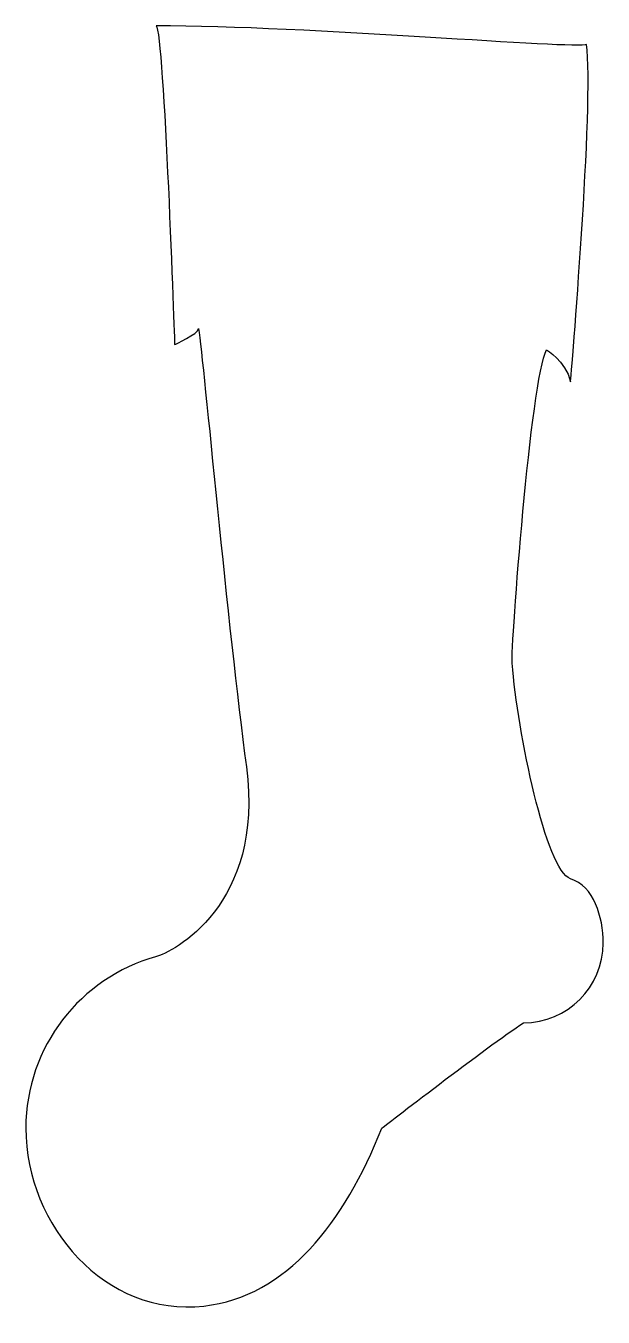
# Model space of a CAD drawing. Header units: centimetres. Extents: x -4 to 4, y -9 to 8.8.
import ezdxf

# ---------------------------------------------------------------- set-up
doc = ezdxf.new("R2010")
doc.units = ezdxf.units.CM
doc.header["$MEASUREMENT"] = 0
doc.layers.add('Camada 1', color=7, linetype='Continuous')

msp = doc.modelspace()

# ---------------------------------------------------------------- linework, layer by layer
at = {"layer": 'Camada 1'}
msp.add_open_spline([(0.929, -6.36548), (0.40745, -7.6722), (-0.37947, -8.68855), (-1.52459, -8.81904), (-1.52459, -8.81904), (-2.87099, -8.97255), (-3.97817, -7.72059), (-3.97817, -6.36548), (-3.97817, -6.36548), (-3.97817, -5.24063), (-3.22128, -4.29268), (-2.18903, -4.00291), (-2.18903, -4.00291), (-1.96403, -3.94859), (-0.68233, -3.28933), (-0.93864, -1.3852), (-0.93864, -1.3852), (-1.19497, 0.51916), (-1.52445, 4.181), (-1.5978, 4.65714), (-1.5978, 4.65714), (-1.5978, 4.58393), (-1.92742, 4.43743), (-1.92742, 4.43743), (-1.92742, 4.43743), (-1.92742, 4.43743), (-2.0738, 8.75853), (-2.18374, 8.83184), (-2.18374, 8.83184), (-0.09639, 8.83184), (3.63889, 8.50222), (3.74869, 8.57551), (3.74869, 8.57551), (3.85849, 7.80645), (3.52898, 3.92477), (3.52898, 3.92477), (3.52898, 3.92477), (3.45577, 4.21769), (3.19934, 4.36419), (3.19934, 4.36419), (3.19934, 4.36419), (2.97963, 3.96136), (2.70621, 0.26508), (2.72333, 0.04309), (2.72333, 0.04309), (2.79654, -0.90909), (3.19418, -2.8215), (3.52634, -2.92733), (3.52634, -2.92733), (3.84934, -3.03028), (3.97817, -3.45054), (3.97817, -3.81546), (3.97817, -3.81546), (3.97817, -4.42223), (3.48636, -4.91414), (2.87959, -4.91414), (2.87959, -4.91414), (2.39382, -5.23028), (0.929, -6.36548), (0.929, -6.36548)], degree=3, knots=[0, 0, 0, 0, 0.0625, 0.0625, 0.0625, 0.0625, 0.125, 0.125, 0.125, 0.125, 0.1875, 0.1875, 0.1875, 0.1875, 0.25, 0.25, 0.25, 0.25, 0.3125, 0.3125, 0.3125, 0.3125, 0.375, 0.375, 0.375, 0.375, 0.4375, 0.4375, 0.4375, 0.4375, 0.5, 0.5, 0.5, 0.5, 0.5625, 0.5625, 0.5625, 0.5625, 0.625, 0.625, 0.625, 0.625, 0.6875, 0.6875, 0.6875, 0.6875, 0.75, 0.75, 0.75, 0.75, 0.8125, 0.8125, 0.8125, 0.8125, 0.875, 0.875, 0.875, 0.875, 1, 1, 1, 1], dxfattribs=at)

doc.saveas('drawing.dxf')
